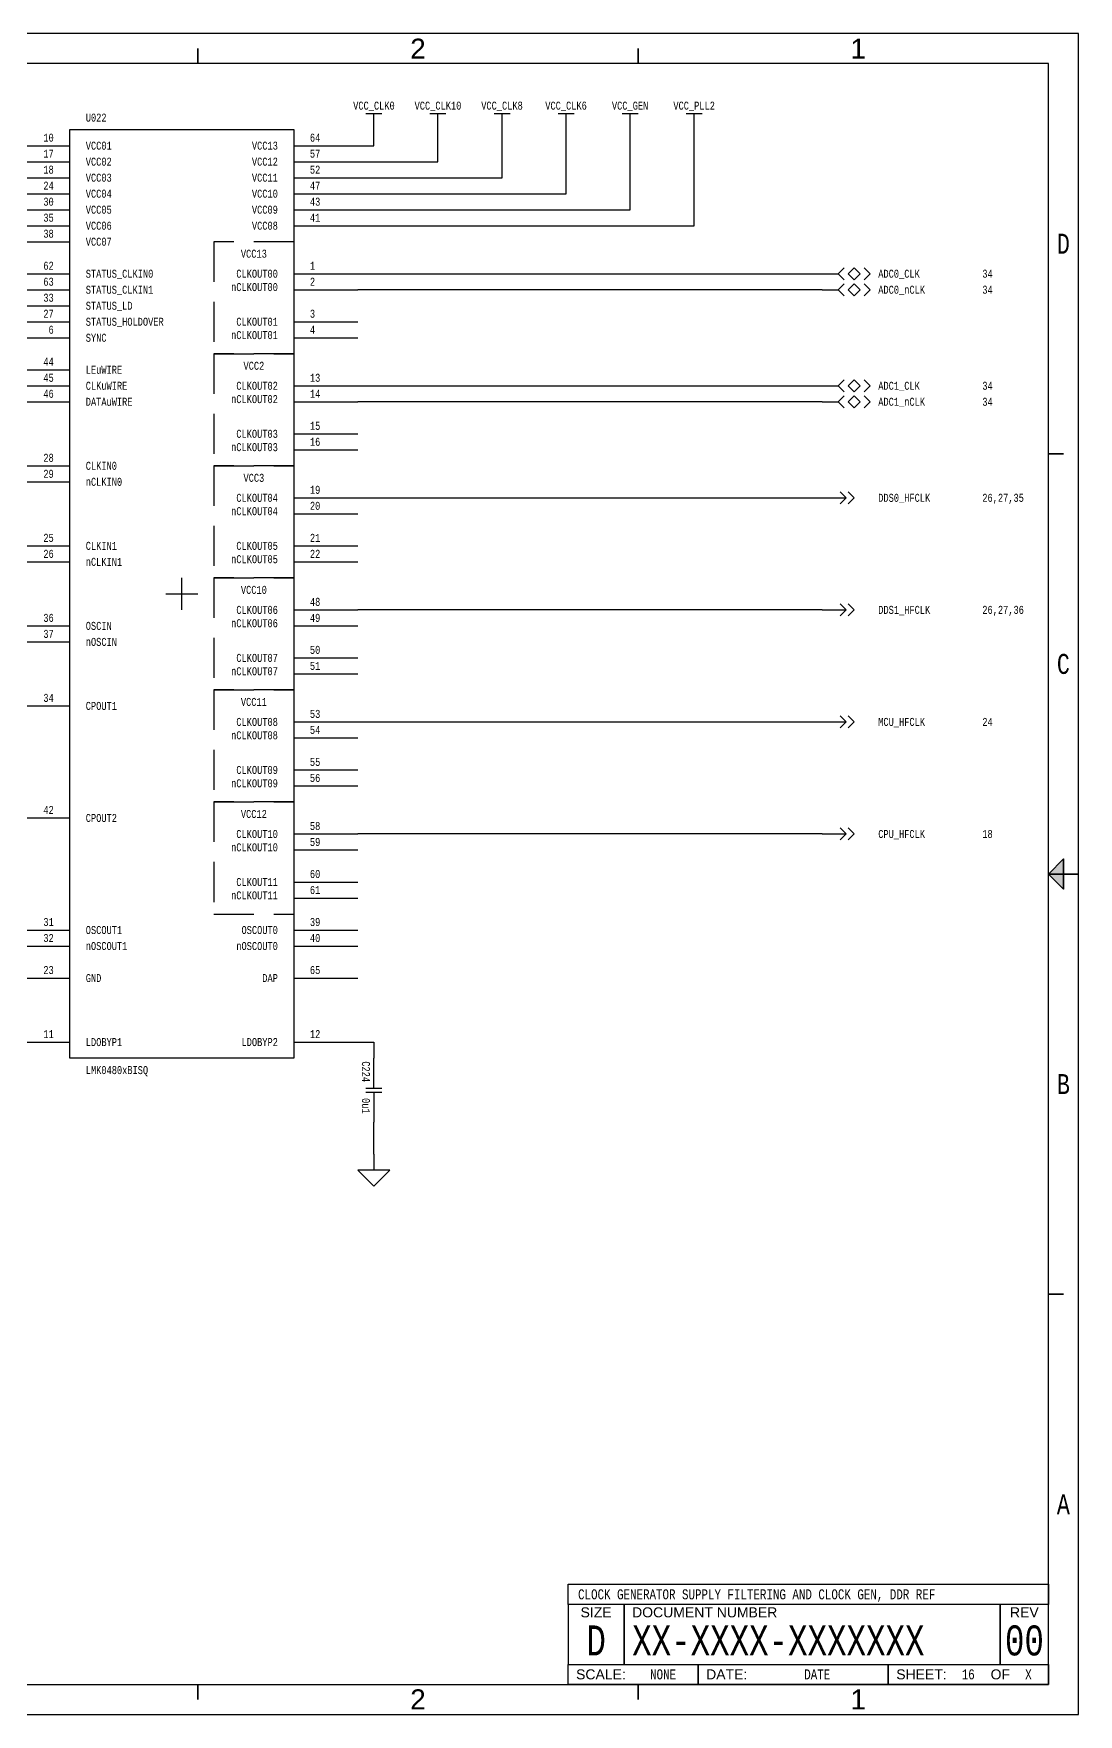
# Paper-space layout '16' of a CAD drawing. Header units: inches. Extents: x 0.2 to 16.8, y 0.2 to 10.8.
# Drawn here: x 10.22 to 16.75, y 0.25 to 10.75 of the extents above; entities that cross this region are included whole.
import ezdxf
from ezdxf.enums import TextEntityAlignment as Align

# ---------------------------------------------------------------- set-up
doc = ezdxf.new("R2010")
doc.units = ezdxf.units.IN
doc.header["$MEASUREMENT"] = 0
doc.linetypes.add('DASHED4', pattern=[0.1875, 0.125, -0.0625])
for name, color, linetype in [('BORDER', 13, 'Continuous'), ('COMPONENT', 14, 'Continuous'), ('SIGNAL', 84, 'Continuous'), ('TEXT', 252, 'Continuous')]:
    doc.layers.add(name, color=color, linetype=linetype)
doc.styles.add('Monotxt_75', font='monotxt.shx', dxfattribs={"width": 0.75})
doc.styles.get("Standard").update_dxf_attribs({"font": 'arial.ttf'})

# ---------------------------------------------------------------- blocks, each defined once
blk = doc.blocks.new('ANSI B Frame')
at = {"layer": 'BORDER', "lineweight": 35}
h = blk.add_hatch(color=256, dxfattribs=at)
h.dxf.hatch_style = 1
h.paths.add_polyline_path([(16.65625, 5.59375), (16.65625, 5.5), (16.5625, 5.5)])
h.paths.add_polyline_path([(16.5625, 5.5), (16.65625, 5.5), (16.65625, 5.40625)])
at = {"layer": 'BORDER'}
for points in [[(0.25, 0.25), (16.75, 0.25), (16.75, 10.75), (0.25, 10.75)], [(0.4375, 0.4375), (16.5625, 0.4375), (16.5625, 10.5625), (0.4375, 10.5625)], [(13.5625, 1.0625), (16.5625, 1.0625), (16.5625, 0.9375), (13.5625, 0.9375)], [(13.5625, 0.9375), (13.5625, 0.5625), (13.9125, 0.5625), (13.9125, 0.9375), (13.9125, 0.5625), (16.2625, 0.5625), (16.2625, 0.9375), (16.2625, 0.5625), (16.5625, 0.5625), (16.5625, 0.9375)], [(16.5625, 0.4375), (15.5625, 0.4375), (15.5625, 0.5625), (15.5625, 0.4375), (14.375, 0.4375), (14.375, 0.5625), (14.375, 0.4375), (13.5625, 0.4375), (13.5625, 0.5625), (16.5625, 0.5625)]]:
    blk.add_lwpolyline(points, close=True, dxfattribs=at)
at = {"layer": 'BORDER', "lineweight": 35}
for points in [[(11.25, 10.65625), (11.25, 10.5625)], [(14, 10.65625), (14, 10.5625)], [(16.65625, 8.125), (16.5625, 8.125)], [(16.5625, 5.5), (16.75, 5.5)], [(16.65625, 2.875), (16.5625, 2.875)], [(11.25, 0.34375), (11.25, 0.4375)], [(14, 0.34375), (14, 0.4375)]]:
    blk.add_lwpolyline(points, dxfattribs=at)
blk.add_lwpolyline([(16.5625, 5.5), (16.65625, 5.59375), (16.65625, 5.40625)], close=True, dxfattribs=at)
at = {"layer": 'BORDER', "style": 'Monotxt_75', "width": 0.75}
for s, p in [('D', (16.65625, 9.4375)), ('C', (16.65625, 6.8125)), ('B', (16.65625, 4.1875)), ('A', (16.65625, 1.5625))]:
    blk.add_text(s, height=0.125, dxfattribs=at).set_placement(p, align=Align.MIDDLE_CENTER)
at = {"layer": 'BORDER'}
for s, p in [('SIZE', (13.7375, 0.8875)), ('REV', (16.4125, 0.8875)), ('OF', (16.2625, 0.5))]:
    blk.add_text(s, height=0.0625, dxfattribs=at).set_placement(p, align=Align.MIDDLE_CENTER)
for s, p in [('DOCUMENT NUMBER', (13.9625, 0.8875)), ('SCALE:', (13.6125, 0.5)), ('DATE:', (14.425, 0.5)), ('SHEET:', (15.6125, 0.5))]:
    blk.add_text(s, height=0.0625, dxfattribs=at).set_placement(p, align=Align.MIDDLE_LEFT)
at = {"layer": 'BORDER', "flags": 8}
for tag, p in [('ZN6', (1.625, 10.65787)), ('ZN5', (4.375, 10.66009)), ('ZN4', (7.125, 10.65625)), ('ZN3', (9.875, 10.65796)), ('ZN2', (12.625, 10.65574)), ('ZN1', (15.375, 10.65574)), ('ZN6', (1.625, 0.34375)), ('ZN5', (4.375, 0.34375)), ('ZN4', (7.125, 0.34375)), ('ZN3', (9.875, 0.34375)), ('ZN2', (12.625, 0.34375)), ('ZN1', (15.375, 0.34375))]:
    blk.add_attdef(tag, text='', height=0.125, dxfattribs=at).set_placement(p, align=Align.MIDDLE_CENTER)
at = {"layer": 'TEXT', "style": 'Monotxt_75', "width": 0.75, "flags": 8}
for tag, height, p in [('DESRP', 0.0625, (13.625, 1)), ('DWG_NO', 0.1875, (13.9625, 0.7125))]:
    blk.add_attdef(tag, text='', height=height, dxfattribs=at).set_placement(p, align=Align.MIDDLE_LEFT)
for tag, height, p in [('SHTSZ', 0.1875, (13.7375, 0.7125)), ('REV', 0.1875, (16.4125, 0.7125)), ('SCALE', 0.0625, (14.15625, 0.5)), ('REVDATE', 0.0625, (15.11875, 0.5)), ('CURRSHT', 0.0625, (16.0625, 0.5)), ('LASTSHT', 0.0625, (16.4375, 0.5))]:
    blk.add_attdef(tag, text='', height=height, dxfattribs=at).set_placement(p, align=Align.MIDDLE_CENTER)
blk = doc.blocks.new('FLOAT_GND')
blk.add_lwpolyline([(0, 0), (0, -0.05)])
blk.add_lwpolyline([(-0.05, -0.05), (0.05, -0.05), (0, -0.1)], close=True)
blk = doc.blocks.new('SUPPLY_BUS')
for points in [[(0, 0), (0.05, 0)], [(0.05, 0.025), (0.05, -0.025)]]:
    blk.add_lwpolyline(points)
blk = doc.blocks.new('CAP')
for points in [[(0, 0.0125), (0, 0.2)], [(-0.05, 0.0125), (0.05, 0.0125)], [(-0.05, -0.0125), (0.05, -0.0125)], [(0, -0.0125), (0, -0.2)]]:
    blk.add_lwpolyline(points)
at = {"layer": 'TEXT', "style": 'Monotxt_75', "width": 0.75, "flags": 8}
blk.add_attdef('REFID', text='', height=0.05, rotation=270, dxfattribs=at).set_placement((-0.025, 0.05), align=Align.TOP_RIGHT)
blk.add_attdef('VALUE', text='', height=0.05, rotation=270, dxfattribs=at).set_placement((-0.025, -0.05), align=Align.TOP_LEFT)
blk = doc.blocks.new('LMK0480x')
blk.add_lwpolyline([(-0.35, 1.45), (0.35, 1.45), (0.35, -1.45), (-0.35, -1.45)], close=True)
for points in [[(-0.55, 1.4), (-0.35, 1.4)], [(0.35, 1.4), (0.55, 1.4)], [(-0.55, 1.35), (-0.35, 1.35)], [(0.35, 1.35), (0.55, 1.35)], [(-0.55, 1.3), (-0.35, 1.3)], [(0.35, 1.3), (0.55, 1.3)], [(-0.55, 1.25), (-0.35, 1.25)], [(0.35, 1.25), (0.55, 1.25)], [(-0.55, 1.2), (-0.35, 1.2)], [(0.35, 1.2), (0.55, 1.2)], [(-0.55, 1.15), (-0.35, 1.15)], [(0.35, 1.15), (0.55, 1.15)], [(-0.55, 1.1), (-0.35, 1.1)], [(-0.55, 1), (-0.35, 1)], [(0.35, 1), (0.55, 1)], [(-0.55, 0.95), (-0.35, 0.95)], [(0.35, 0.95), (0.55, 0.95)], [(-0.55, 0.9), (-0.35, 0.9)], [(-0.55, 0.85), (-0.35, 0.85)], [(0.35, 0.85), (0.55, 0.85)], [(-0.55, 0.8), (-0.35, 0.8)], [(0.35, 0.8), (0.55, 0.8)], [(-0.55, 0.7), (-0.35, 0.7)], [(-0.55, 0.65), (-0.35, 0.65)], [(0.35, 0.65), (0.55, 0.65)], [(-0.55, 0.6), (-0.35, 0.6)], [(0.35, 0.6), (0.55, 0.6)], [(0.35, 0.5), (0.55, 0.5)], [(0.35, 0.45), (0.55, 0.45)], [(-0.55, 0.4), (-0.35, 0.4)], [(-0.55, 0.35), (-0.35, 0.35)], [(0.35, 0.3), (0.55, 0.3)], [(0.35, 0.25), (0.55, 0.25)], [(-0.55, 0.15), (-0.35, 0.15)], [(0.35, 0.15), (0.55, 0.15)], [(-0.55, 0.1), (-0.35, 0.1)], [(0.35, 0.1), (0.55, 0.1)], [(0.35, -0.05), (0.55, -0.05)], [(-0.55, -0.1), (-0.35, -0.1)], [(0.35, -0.1), (0.55, -0.1)], [(-0.55, -0.15), (-0.35, -0.15)], [(0.35, -0.2), (0.55, -0.2)], [(0.35, -0.25), (0.55, -0.25)], [(-0.55, -0.35), (-0.35, -0.35)], [(0.35, -0.4), (0.55, -0.4)], [(0.35, -0.45), (0.55, -0.45)], [(0.35, -0.55), (0.55, -0.55)], [(0.35, -0.6), (0.55, -0.6)], [(-0.55, -0.7), (-0.35, -0.7)], [(0.35, -0.75), (0.55, -0.75)], [(0.35, -0.8), (0.55, -0.8)], [(0.35, -0.9), (0.55, -0.9)], [(0.35, -0.95), (0.55, -0.95)], [(-0.55, -1.05), (-0.35, -1.05)], [(0.35, -1.05), (0.55, -1.05)], [(-0.55, -1.1), (-0.35, -1.1)], [(0.35, -1.1), (0.55, -1.1)], [(-0.55, -1.2), (-0.35, -1.2)], [(0.35, -1.2), (0.55, -1.2)], [(-0.55, -1.4), (-0.35, -1.4)], [(0.35, -1.4), (0.55, -1.4)]]:
    blk.add_lwpolyline(points)
at = {"linetype": 'DASHED4'}
blk.add_lwpolyline([(0.35, 1.1), (0.1, 1.1), (0.1, 0.75), (0.35, 0.75), (0.1, 0.75), (0.1, 0.4), (0.35, 0.4), (0.1, 0.4), (0.1, 0.05), (0.35, 0.05), (0.1, 0.05), (0.1, -0.3), (0.35, -0.3), (0.1, -0.3), (0.1, -0.65), (0.35, -0.65), (0.1, -0.65), (0.1, -1), (0.35, -1)], dxfattribs=at)
at = {"color": 7}
for points in [[(-0.05, 0), (0, 0), (0, 0.05)], [(0, -0.05), (0, 0), (0.05, 0)]]:
    blk.add_lwpolyline(points, dxfattribs=at)
at = {"layer": 'TEXT', "style": 'Monotxt_75', "width": 0.75}
for s, p in [('10', (-0.4, 1.4125)), ('17', (-0.4, 1.3625)), ('18', (-0.4, 1.3125)), ('24', (-0.4, 1.2625)), ('30', (-0.4, 1.2125)), ('35', (-0.4, 1.1625)), ('38', (-0.4, 1.1125)), ('62', (-0.4, 1.0125)), ('63', (-0.4, 0.9625)), ('33', (-0.4, 0.9125)), ('27', (-0.4, 0.8625)), ('6', (-0.4, 0.8125)), ('44', (-0.4, 0.7125)), ('45', (-0.4, 0.6625)), ('46', (-0.4, 0.6125)), ('28', (-0.4, 0.4125)), ('29', (-0.4, 0.3625)), ('25', (-0.4, 0.1625)), ('26', (-0.4, 0.1125)), ('36', (-0.4, -0.0875)), ('37', (-0.4, -0.1375)), ('34', (-0.4, -0.3375)), ('42', (-0.4, -0.6875)), ('31', (-0.4, -1.0375)), ('32', (-0.4, -1.0875)), ('23', (-0.4, -1.1875)), ('11', (-0.4, -1.3875))]:
    blk.add_text(s, height=0.025, dxfattribs=at).set_placement(p, align=Align.RIGHT)
for s, p in [('64', (0.4, 1.4125)), ('57', (0.4, 1.3625)), ('52', (0.4, 1.3125)), ('47', (0.4, 1.2625)), ('43', (0.4, 1.2125)), ('41', (0.4, 1.1625)), ('1', (0.4, 1.0125)), ('2', (0.4, 0.9625)), ('3', (0.4, 0.8625)), ('4', (0.4, 0.8125)), ('13', (0.4, 0.6625)), ('14', (0.4, 0.6125)), ('15', (0.4, 0.5125)), ('16', (0.4, 0.4625)), ('19', (0.4, 0.3125)), ('20', (0.4, 0.2625)), ('21', (0.4, 0.1625)), ('22', (0.4, 0.1125)), ('48', (0.4, -0.0375)), ('49', (0.4, -0.0875)), ('50', (0.4, -0.1875)), ('51', (0.4, -0.2375)), ('53', (0.4, -0.3875)), ('54', (0.4, -0.4375)), ('55', (0.4, -0.5375)), ('56', (0.4, -0.5875)), ('58', (0.4, -0.7375)), ('59', (0.4, -0.7875)), ('60', (0.4, -0.8875)), ('61', (0.4, -0.9375)), ('39', (0.4, -1.0375)), ('40', (0.4, -1.0875)), ('65', (0.4, -1.1875)), ('12', (0.4, -1.3875))]:
    blk.add_text(s, height=0.025, dxfattribs=at).set_placement(p)
for s, p in [('VCC01', (-0.3, 1.4)), ('VCC02', (-0.3, 1.35)), ('VCC03', (-0.3, 1.3)), ('VCC04', (-0.3, 1.25)), ('VCC05', (-0.3, 1.2)), ('VCC06', (-0.3, 1.15)), ('VCC07', (-0.3, 1.1)), ('STATUS_CLKIN0', (-0.3, 1)), ('STATUS_CLKIN1', (-0.3, 0.95)), ('STATUS_LD', (-0.3, 0.9)), ('STATUS_HOLDOVER', (-0.3, 0.85)), ('SYNC', (-0.3, 0.8)), ('LEuWIRE', (-0.3, 0.7)), ('CLKuWIRE', (-0.3, 0.65)), ('DATAuWIRE', (-0.3, 0.6)), ('CLKIN0', (-0.3, 0.4)), ('nCLKIN0', (-0.3, 0.35)), ('CLKIN1', (-0.3, 0.15)), ('nCLKIN1', (-0.3, 0.1)), ('OSCIN', (-0.3, -0.1)), ('nOSCIN', (-0.3, -0.15)), ('CPOUT1', (-0.3, -0.35)), ('CPOUT2', (-0.3, -0.7)), ('OSCOUT1', (-0.3, -1.05)), ('nOSCOUT1', (-0.3, -1.1)), ('GND', (-0.3, -1.2)), ('LDOBYP1', (-0.3, -1.4))]:
    blk.add_text(s, height=0.025, dxfattribs=at).set_placement(p, align=Align.MIDDLE_LEFT)
for s, p in [('VCC13', (0.3, 1.4)), ('VCC12', (0.3, 1.35)), ('VCC11', (0.3, 1.3)), ('VCC10', (0.3, 1.25)), ('VCC09', (0.3, 1.2)), ('VCC08', (0.3, 1.15)), ('CLKOUT00', (0.3, 1)), ('nCLKOUT00', (0.3, 0.9583)), ('CLKOUT01', (0.3, 0.85)), ('nCLKOUT01', (0.3, 0.8083)), ('CLKOUT02', (0.3, 0.65)), ('nCLKOUT02', (0.3, 0.6083)), ('CLKOUT03', (0.3, 0.5)), ('nCLKOUT03', (0.3, 0.4583)), ('nCLKOUT04', (0.3, 0.2583)), ('CLKOUT04', (0.3, 0.3)), ('CLKOUT05', (0.3, 0.15)), ('nCLKOUT05', (0.3, 0.1083)), ('CLKOUT06', (0.3, -0.05)), ('nCLKOUT06', (0.3, -0.0917)), ('CLKOUT07', (0.3, -0.2)), ('nCLKOUT07', (0.3, -0.2417)), ('CLKOUT08', (0.3, -0.4)), ('nCLKOUT08', (0.3, -0.4417)), ('CLKOUT09', (0.3, -0.55)), ('nCLKOUT09', (0.3, -0.5917)), ('nCLKOUT10', (0.3, -0.7917)), ('CLKOUT10', (0.3, -0.75)), ('CLKOUT11', (0.3, -0.9)), ('nCLKOUT11', (0.3, -0.9417)), ('OSCOUT0', (0.3, -1.05)), ('nOSCOUT0', (0.3, -1.1)), ('DAP', (0.3, -1.2)), ('LDOBYP2', (0.3, -1.4))]:
    blk.add_text(s, height=0.025, dxfattribs=at).set_placement(p, align=Align.MIDDLE_RIGHT)
for s, p in [('VCC13', (0.225, 1.05)), ('VCC2', (0.225, 0.7)), ('VCC3', (0.225, 0.35)), ('VCC10', (0.225, 0)), ('VCC11', (0.225, -0.35)), ('VCC12', (0.225, -0.7))]:
    blk.add_text(s, height=0.025, dxfattribs=at).set_placement(p, align=Align.CENTER)
blk.add_text('LMK0480xBISQ', height=0.025, dxfattribs=at).set_placement((-0.3, -1.475), align=Align.TOP_LEFT)
at = {"layer": 'TEXT', "style": 'Monotxt_75', "width": 0.75, "flags": 8}
blk.add_attdef('REF', (-0.3, 1.475), '', height=0.025, dxfattribs=at)
blk = doc.blocks.new('BIDIR_CONN')
for points in [[(0, 0), (0.05, 0)], [(0.06875, 0.01875), (0.05, 0), (0.06875, -0.01875)], [(0.13125, 0.01875), (0.15, 0), (0.13125, -0.01875)]]:
    blk.add_lwpolyline(points)
blk.add_lwpolyline([(0.1, 0.01875), (0.08125, 0), (0.1, -0.01875), (0.11875, 0)], close=True)
blk = doc.blocks.new('TO_CONN')
for points in [[(0, 0), (0.075, 0)], [(0.05625, 0.01875), (0.075, 0), (0.05625, -0.01875)], [(0.08125, 0.01875), (0.1, 0), (0.08125, -0.01875)]]:
    blk.add_lwpolyline(points)

psp = doc.layouts.new('16')

# ---------------------------------------------------------------- linework, layer by layer
at = {"layer": 'SIGNAL'}
for points in [[(12.25, 10.05), (12.35, 10.05), (12.35, 10.15)], [(12.25, 9.55), (14.35, 9.55), (14.35, 10.15)], [(12.25, 9.65), (13.95, 9.65), (13.95, 10.15)], [(12.25, 9.95), (12.75, 9.95), (12.75, 10.15)], [(12.25, 9.85), (13.15, 9.85), (13.15, 10.15)], [(12.25, 9.75), (13.55, 9.75), (13.55, 10.15)], [(12.25, 9.25), (15.15, 9.25)], [(15.15, 9.15), (12.25, 9.15)], [(12.25, 8.55), (15.15, 8.55)], [(15.15, 8.45), (12.25, 8.45)], [(12.25, 7.85), (15.15, 7.85)], [(15.15, 7.15), (12.25, 7.15)], [(12.25, 6.45), (15.15, 6.45)], [(15.15, 5.75), (12.25, 5.75)], [(12.25, 4.45), (12.35, 4.45), (12.35, 4.35)], [(12.35, 3.75), (12.35, 3.95)]]:
    psp.add_lwpolyline(points, dxfattribs=at)

# ---------------------------------------------------------------- block references
ref = psp.add_blockref('ANSI B Frame', (0, 0))
ref.add_attrib('SHTSZ', 'D', dxfattribs={"layer": 'TEXT', "height": 0.188, "style": 'Monotxt_75', "width": 0.75}).set_placement((13.738, 0.712), align=Align.MIDDLE_CENTER)
ref.add_attrib('DWG_NO', 'XX-XXXX-XXXXXXX', dxfattribs={"layer": 'TEXT', "height": 0.1875, "style": 'Monotxt_75', "width": 0.75}).set_placement((13.963, 0.712), align=Align.MIDDLE_LEFT)
ref.add_attrib('REV', '00', dxfattribs={"layer": 'TEXT', "height": 0.1875, "style": 'Monotxt_75', "width": 0.75}).set_placement((16.413, 0.712), align=Align.MIDDLE_CENTER)
ref.add_attrib('SCALE', 'NONE', dxfattribs={"layer": 'TEXT', "height": 0.0625, "style": 'Monotxt_75', "width": 0.75}).set_placement((14.156, 0.5), align=Align.MIDDLE_CENTER)
ref.add_attrib('REVDATE', 'DATE', dxfattribs={"layer": 'TEXT', "height": 0.0625, "style": 'Monotxt_75', "width": 0.75}).set_placement((15.119, 0.5), align=Align.MIDDLE_CENTER)
ref.add_attrib('CURRSHT', '16', dxfattribs={"layer": 'TEXT', "height": 0.0625, "style": 'Monotxt_75', "width": 0.75}).set_placement((16.062, 0.5), align=Align.MIDDLE_CENTER)
ref.add_attrib('LASTSHT', 'X', dxfattribs={"layer": 'TEXT', "height": 0.0625, "style": 'Monotxt_75', "width": 0.75}).set_placement((16.438, 0.5), align=Align.MIDDLE_CENTER)
ref.add_attrib('DESRP', 'CLOCK GENERATOR SUPPLY FILTERING AND CLOCK GEN, DDR REF', dxfattribs={"layer": 'TEXT', "height": 0.0625, "style": 'Monotxt_75', "width": 0.75}).set_placement((13.625, 1), align=Align.MIDDLE_LEFT)
ref.add_attrib('ZN1', '1', dxfattribs={"layer": 'BORDER', "height": 0.125}).set_placement((15.375, 0.344), align=Align.MIDDLE_CENTER)
ref.add_attrib('ZN1', '1', dxfattribs={"layer": 'BORDER', "height": 0.125}).set_placement((15.375, 10.656), align=Align.MIDDLE_CENTER)
ref.add_attrib('ZN2', '2', dxfattribs={"layer": 'BORDER', "height": 0.125}).set_placement((12.625, 0.344), align=Align.MIDDLE_CENTER)
ref.add_attrib('ZN2', '2', dxfattribs={"layer": 'BORDER', "height": 0.125}).set_placement((12.625, 10.656), align=Align.MIDDLE_CENTER)
at = {"layer": 'COMPONENT', "xscale": 2, "yscale": 2, "zscale": 2}
psp.add_blockref('LMK0480x', (11.15, 7.25), dxfattribs=at).add_auto_attribs({'REF': 'U022'})
at = {"layer": 'COMPONENT', "xscale": 2, "yscale": 2, "zscale": 2, "rotation": 90}
for p in [(12.35, 10.15), (12.75, 10.15), (13.15, 10.15), (13.55, 10.15), (13.95, 10.15), (14.35, 10.15)]:
    psp.add_blockref('SUPPLY_BUS', p, dxfattribs=at)
at = {"layer": 'COMPONENT', "yscale": 2, "zscale": 2}
for name, p, xscale in [('BIDIR_CONN', (15.15, 9.25), 2), ('BIDIR_CONN', (15.15, 9.15), 2), ('BIDIR_CONN', (15.15, 8.55), 2), ('BIDIR_CONN', (15.15, 8.45), 2), ('TO_CONN', (15.15, 7.85), 2), ('TO_CONN', (15.15, 7.15), 2), ('TO_CONN', (15.15, 6.45), 2), ('TO_CONN', (15.15, 5.75), 2), ('FLOAT_GND', (12.35, 3.75), -2)]:
    psp.add_blockref(name, p, dxfattribs=dict(at, xscale=xscale))
at = {"layer": 'COMPONENT'}
ref = psp.add_blockref('CAP', (12.35, 4.15), dxfattribs=at)
ref.add_attrib('REFID', 'C224', dxfattribs={"layer": 'TEXT', "height": 0.05, "rotation": 270, "style": 'Monotxt_75', "width": 0.75}).set_placement((12.325, 4.2), align=Align.TOP_RIGHT)
ref.add_attrib('VALUE', '0u1', dxfattribs={"layer": 'TEXT', "height": 0.05, "rotation": 270, "style": 'Monotxt_75', "width": 0.75}).set_placement((12.325, 4.1), align=Align.TOP_LEFT)

# ---------------------------------------------------------------- texts
at = {"layer": 'TEXT', "style": 'Monotxt_75', "width": 0.75}
for s, p in [('VCC_CLK0', (12.35, 10.275)), ('VCC_CLK10', (12.75, 10.275)), ('VCC_CLK8', (13.15, 10.275)), ('VCC_CLK6', (13.55, 10.275)), ('VCC_GEN', (13.95, 10.275)), ('VCC_PLL2', (14.35, 10.275))]:
    psp.add_text(s, height=0.05, dxfattribs=at).set_placement(p, align=Align.CENTER)
for s, p in [('ADC0_CLK', (15.5, 9.25)), ('34', (16.15, 9.25)), ('ADC0_nCLK', (15.5, 9.15)), ('34', (16.15, 9.15)), ('ADC1_CLK', (15.5, 8.55)), ('34', (16.15, 8.55)), ('ADC1_nCLK', (15.5, 8.45)), ('34', (16.15, 8.45)), ('DDS0_HFCLK', (15.5, 7.85)), ('26,27,35', (16.15, 7.85)), ('DDS1_HFCLK', (15.5, 7.15)), ('26,27,36', (16.15, 7.15)), ('MCU_HFCLK', (15.5, 6.45)), ('24', (16.15, 6.45)), ('CPU_HFCLK', (15.5, 5.75)), ('18', (16.15, 5.75))]:
    psp.add_text(s, height=0.05, dxfattribs=at).set_placement(p, align=Align.MIDDLE_LEFT)

doc.saveas('drawing.dxf')
